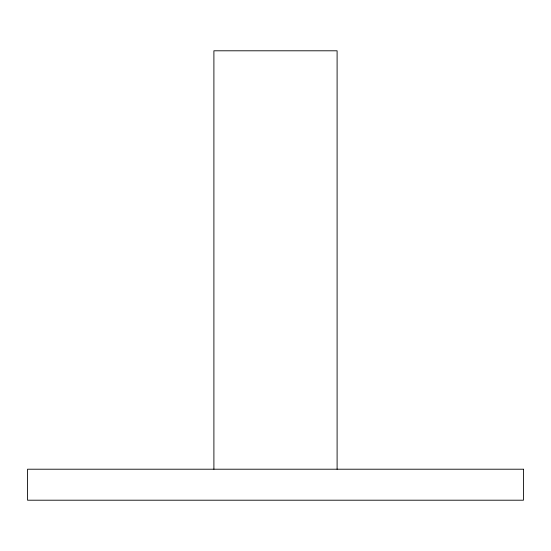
<?xml version="1.0" encoding="UTF-8"?>
<svg xmlns="http://www.w3.org/2000/svg" width="551" height="551" viewBox="0 0 551 551"><rect width="100%" height="100%" fill="white"/><g stroke="black" fill="none" stroke-linecap="round" stroke-linejoin="round"><path stroke-width="0.83" d="M337.102 469.211L337.102 50.795L213.898 50.795L213.898 469.211M523.45 469.211L27.55 469.211L27.55 500.205L523.45 500.205L523.45 469.211"/></g></svg>
